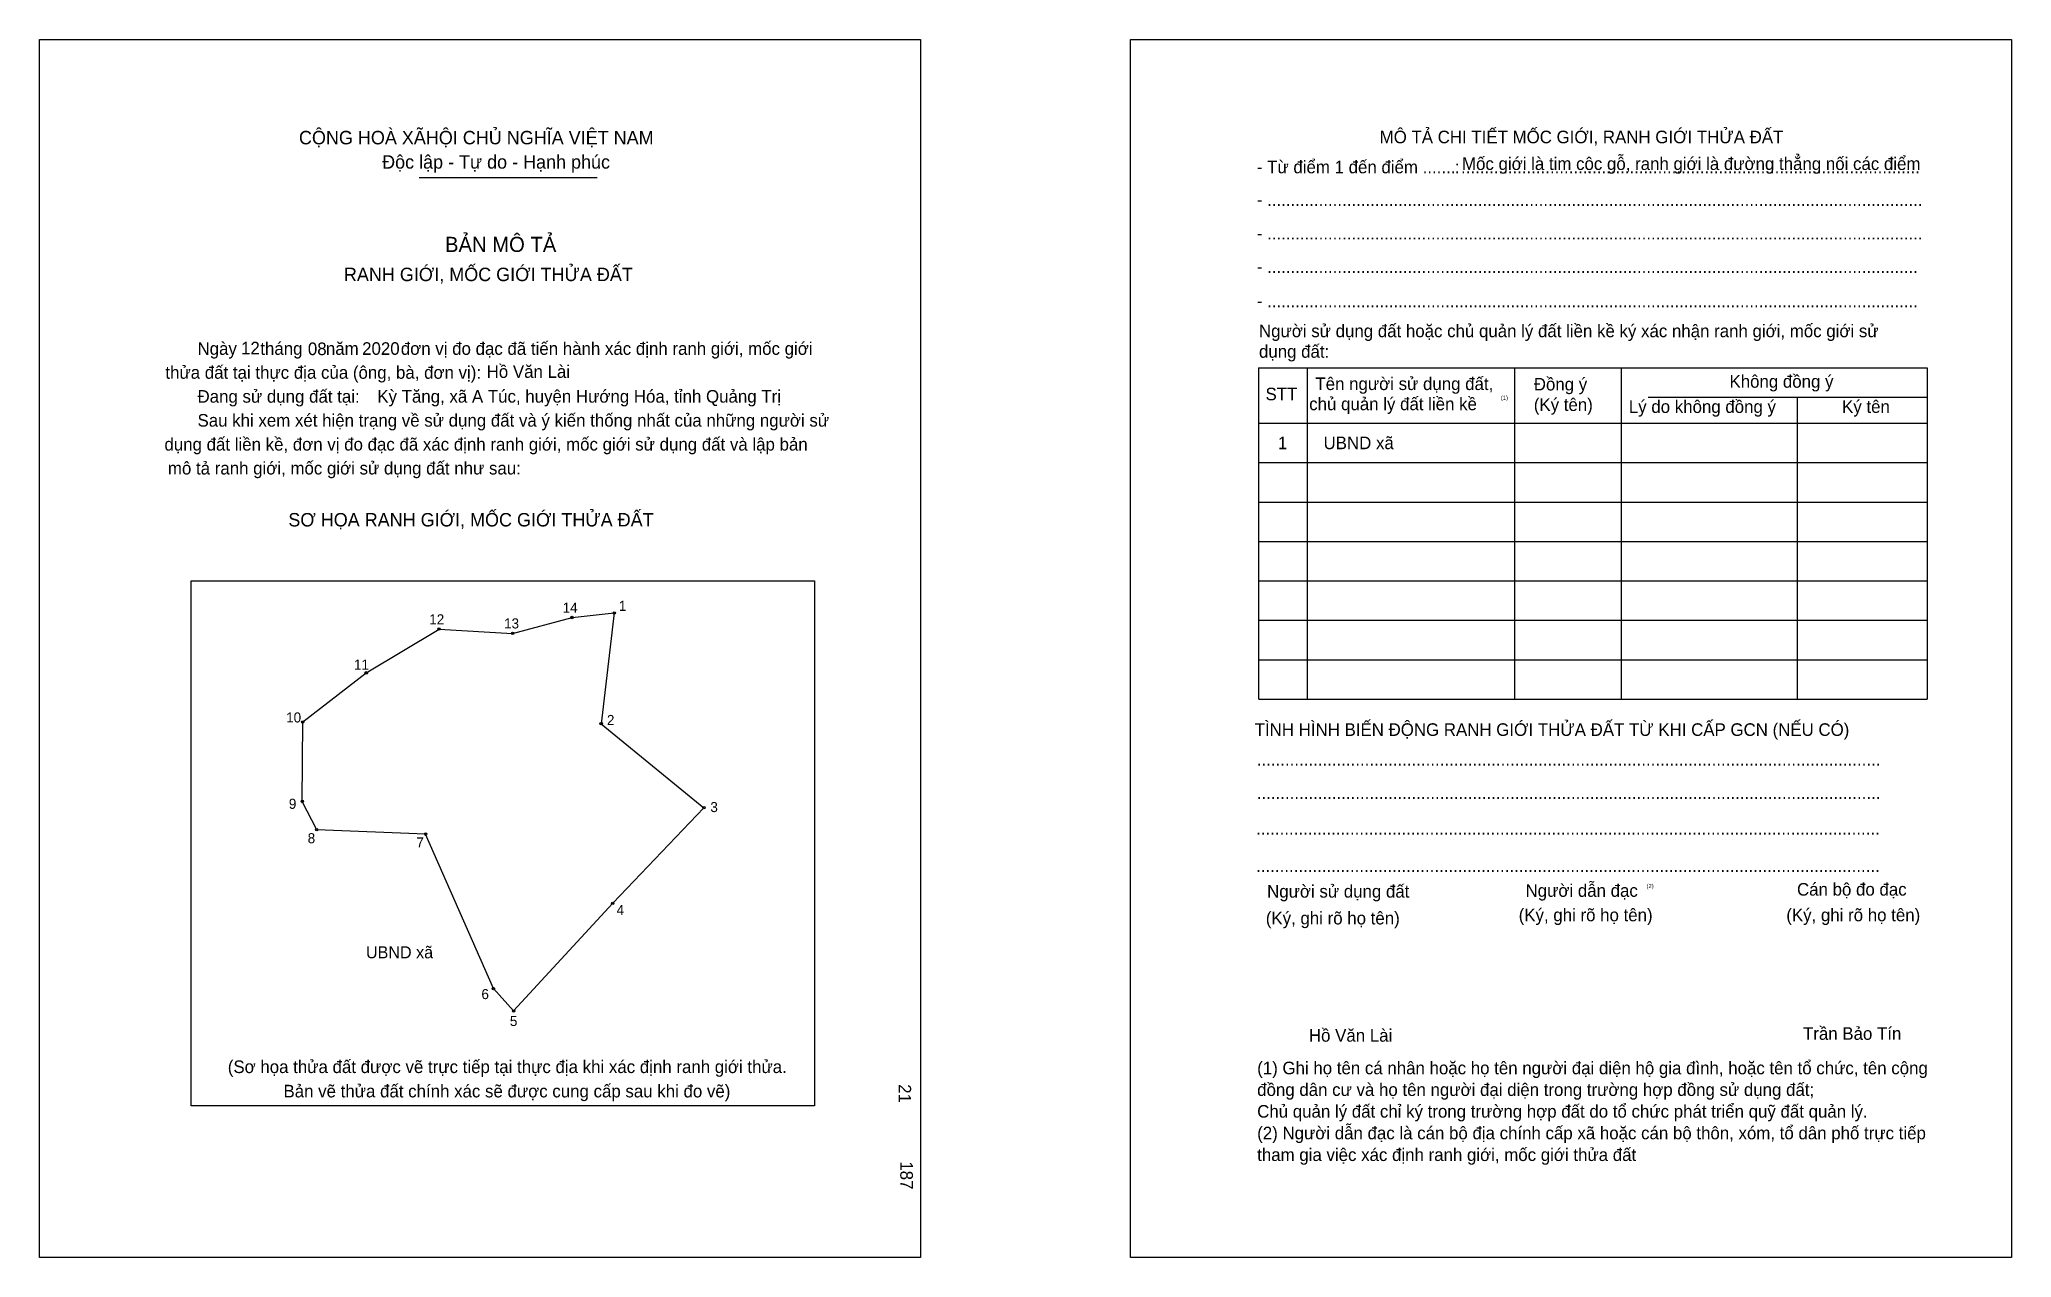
# Model space of a CAD drawing. Extents: x 547690 to 548420, y 1824683 to 1825134.
import ezdxf

# ---------------------------------------------------------------- set-up
doc = ezdxf.new("R2010")
doc.units = 0
for name, color, linetype in [('bmtKhungInTrang1', 7, 'Continuous'), ('bmtKhungInTrang2', 7, 'Continuous'), ('bmtNoiDung', 7, 'Continuous'), ('bmtTemplate', 7, 'Continuous'), ('CanhThua', 7, 'Continuous'), ('MocDinhThua', 7, 'Continuous'), ('SoHieuDinhThua', 7, 'Continuous'), ('TenChuLanCan', 7, 'Continuous')]:
    doc.layers.add(name, color=color, linetype=linetype)

msp = doc.modelspace()

# ---------------------------------------------------------------- linework, layer by layer
at = {"layer": 'bmtKhungInTrang1'}
msp.add_lwpolyline([(547689.92, 1825133.51), (548015.88, 1825133.51), (548015.88, 1824682.68), (547689.92, 1824682.68)], close=True, dxfattribs=at)
at = {"layer": 'bmtKhungInTrang2'}
msp.add_lwpolyline([(548093.6, 1825133.51), (548419.56, 1825133.51), (548419.56, 1824682.68), (548093.6, 1824682.68)], close=True, dxfattribs=at)
at = {"layer": 'bmtTemplate'}
for p, q in [((547830.39, 1825082.42), (547896.3, 1825082.42)), ((548158.99, 1825011.92), (548158.99, 1824889.35)), ((548235.67, 1825011.92), (548235.67, 1824889.35)), ((548275.12, 1825012.06), (548275.12, 1824889.35)), ((548388.35, 1825011.92), (548388.35, 1824889.35)), ((548285.12, 1825001.12), (548388.35, 1825001.12)), ((548141.12, 1824991.49), (548388.35, 1824991.49)), ((548141.12, 1824976.9), (548388.35, 1824976.9)), ((548141.12, 1824962.31), (548388.35, 1824962.31)), ((548141.12, 1824947.72), (548388.35, 1824947.72)), ((548141.12, 1824933.13), (548388.35, 1824933.13)), ((548141.12, 1824918.54), (548388.35, 1824918.54)), ((548141.12, 1824903.94), (548388.35, 1824903.94)), ((548141.12, 1824889.35), (548388.35, 1824889.35))]:
    msp.add_line(p, q, dxfattribs=at)
for points in [[(548140.96, 1825011.92), (548388.35, 1825011.92)], [(548140.96, 1825011.92), (548140.96, 1824889.35)], [(548340.23, 1825000.97), (548340.23, 1824889.35)]]:
    msp.add_lwpolyline(points, dxfattribs=at)
msp.add_lwpolyline([(547746, 1824738.83), (547746, 1824933.11), (547976.64, 1824933.11), (547976.64, 1824738.83)], close=True, dxfattribs=at)
at = {"layer": 'CanhThua'}
for p, q in [((547810.81, 1824899.08), (547837.78, 1824915.29)), ((547837.78, 1824915.29), (547864.99, 1824913.68)), ((547864.99, 1824913.68), (547886.96, 1824919.57)), ((547886.96, 1824919.57), (547902.6, 1824921.28)), ((547902.6, 1824921.28), (547897.75, 1824880.25)), ((547787.31, 1824880.94), (547810.81, 1824899.08)), ((547787.16, 1824851.48), (547787.31, 1824880.94)), ((547897.75, 1824880.25), (547935.77, 1824849.18)), ((547792.5, 1824841.02), (547787.16, 1824851.48)), ((547935.77, 1824849.18), (547902.04, 1824813.83)), ((547832.8, 1824839.39), (547792.5, 1824841.02)), ((547857.9, 1824782.21), (547832.8, 1824839.39)), ((547902.04, 1824813.83), (547865.34, 1824773.95)), ((547865.34, 1824773.95), (547857.9, 1824782.21))]:
    msp.add_line(p, q, dxfattribs=at)
at = {"layer": 'MocDinhThua'}
for centre in [(547902.6, 1824921.28), (547837.78, 1824915.29), (547886.96, 1824919.57), (547864.99, 1824913.68), (547810.81, 1824899.08), (547787.31, 1824880.94), (547897.75, 1824880.25), (547787.16, 1824851.48), (547935.77, 1824849.18), (547792.5, 1824841.02), (547832.8, 1824839.39), (547902.04, 1824813.83), (547857.9, 1824782.21), (547865.34, 1824773.95)]:
    msp.add_circle(centre, 0.446, dxfattribs=at)

# ---------------------------------------------------------------- texts
at = {"layer": 'bmtNoiDung'}
for s, height, p in [('12', 4.664, (547764.51, 1825016.94)), ('08', 4.664, (547789.24, 1825016.68)), ('2020', 4.664, (547809.31, 1825016.78)), ('Hồ Văn Lài', 4.664, (547855.38, 1825008.26)), ('Kỳ Tăng, xã A Túc, huyện Hướng Hóa, tỉnh Quảng Trị', 4.6638, (547814.92, 1824999.09)), ('1', 4.66, (548148.13, 1824981.86)), ('UBND xã ', 4.664, (548165.01, 1824981.86)), ('Hồ Văn Lài', 4.664, (548159.59, 1824762.58))]:
    msp.add_text(s, height=height, dxfattribs=at).set_placement(p)
for s, p in [('21', (548007.76, 1824746.85)), ('187', (548008.42, 1824718.31))]:
    msp.add_text(s, height=4.664, rotation=270, dxfattribs=at).set_placement(p)
at = {"layer": 'bmtTemplate'}
for s, height, p in [('CỘNG HOÀ XÃHỘI CHỦ NGHĨA VIỆT NAM', 4.9747, (547785.94, 1825094.69)), ('MÔ TẢ CHI TIẾT MỐC GIỚI, RANH GIỚI THỬA ĐẤT', 4.662, (548185.77, 1825095.08)), ('Độc lập - Tự do - Hạnh phúc', 4.9747, (547816.7, 1825085.69)), ('- Từ điểm 1 đến điểm .......', 4.662, (548140.33, 1825083.97)), ('Mốc giới là tim cộc gỗ, ranh giới là đường thẳng nối các điểm', 4.662, (548216.25, 1825085.2)), (':', 4.66, (548213.57, 1825083.97)), ('..................................................................................................', 4.662, (548215.87, 1825083.97)), ('- ............................................................................................................................................', 4.66201, (548140.33, 1825071.89)), ('BẢN MÔ TẢ', 5.597, (547839.98, 1825054.86)), ('- ............................................................................................................................................', 4.66201, (548140.33, 1825059.48)), ('RANH GIỚI, MỐC GIỚI THỬA ĐẤT', 4.9747, (547802.57, 1825044.06)), ('- ...........................................................................................................................................', 4.66201, (548140.33, 1825047.08)), ('- ...........................................................................................................................................', 4.66201, (548140.33, 1825034.39)), ('Người sử dụng đất hoặc chủ quản lý đất liền kề ký xác nhận ranh giới, mốc giới sử', 4.662, (548141.12, 1825023.3)), ('Ngày     tháng     năm         đơn vị đo đạc đã tiến hành xác định ranh giới, mốc giới ', 4.6638, (547748.41, 1825016.78)), ('dụng đất:', 4.662, (548141.12, 1825015.71)), ('thửa đất tại thực địa của (ông, bà, đơn vị):', 4.6638, (547736.52, 1825007.93)), ('Không đồng ý', 4.662, (548315.2, 1825004.62)), ('Đang sử dụng đất tại:', 4.6638, (547748.41, 1824999.07)), ('STT', 4.662, (548143.55, 1824999.95)), ('Tên người sử dụng đất,', 4.662, (548162, 1825003.75)), ('Đồng ý', 4.662, (548242.8, 1825003.6)), ('Sau khi xem xét hiện trạng về sử dụng đất và ý kiến thống nhất của những người sử ', 4.6638, (547748.41, 1824990.21)), ('chủ quản lý đất liền kề', 4.662, (548159.71, 1824996.29)), ('(1)', 1.555, (548230.62, 1825000.12)), ('(Ký tên)', 4.662, (548242.8, 1824996.01)), ('Lý do không đồng ý', 4.662, (548277.97, 1824995.28)), ('Ký tên', 4.662, (548356.86, 1824995.28)), ('dụng đất liền kề, đơn vị đo đạc đã xác định ranh giới, mốc giới sử dụng đất và lập bản', 4.6638, (547736.17, 1824981.35)), ('mô tả ranh giới, mốc giới sử dụng đất như sau:', 4.6638, (547737.45, 1824972.5)), ('SƠ HỌA RANH GIỚI, MỐC GIỚI THỬA ĐẤT', 4.9747, (547782.01, 1824953.26)), ('TÌNH HÌNH BIẾN ĐỘNG RANH GIỚI THỬA ĐẤT TỪ KHI CẤP GCN (NẾU CÓ)', 4.662, (548139.54, 1824875.75)), ('.....................................................................................................................................', 4.669, (548140.33, 1824864.78)), ('.....................................................................................................................................', 4.669, (548140.33, 1824852.37)), ('.....................................................................................................................................', 4.669, (548140.09, 1824839.24)), ('.....................................................................................................................................', 4.669, (548140.09, 1824825.38)), ('Người sử dụng đất', 4.662, (548144.13, 1824815.9)), ('Người dẫn đạc', 4.662, (548239.75, 1824816.19)), ('(2)', 1.555, (548284.52, 1824819.41)), ('Cán bộ đo đạc', 4.662, (548340.18, 1824816.63)), ('(Ký, ghi rõ họ tên)', 4.662, (548143.65, 1824805.98)), ('(Ký, ghi rõ họ tên)', 4.662, (548237.21, 1824807.15)), ('(Ký, ghi rõ họ tên)', 4.662, (548336.22, 1824807.15)), ('Trần Bảo Tín', 4.662, (548342.4, 1824763.27)), ('(Sơ họa thửa đất được vẽ trực tiếp tại thực địa khi xác định ranh giới thửa.', 4.6638, (547759.6, 1824750.97)), ('(1) Ghi họ tên cá nhân hoặc họ tên người đại diện hộ gia đình, hoặc tên tổ chức, tên cộng', 4.662, (548140.46, 1824750.52)), ('Bản vẽ thửa đất chính xác sẽ được cung cấp sau khi đo vẽ)', 4.6638, (547780.22, 1824741.96)), ('đồng dân cư và họ tên người đại diện trong trường hợp đồng sử dụng đất;', 4.662, (548140.46, 1824742.5)), ('Chủ quản lý đất chỉ ký trong trường hợp đất do tổ chức phát triển quỹ đất quản lý.', 4.662, (548140.46, 1824734.47)), ('(2) Người dẫn đạc là cán bộ địa chính cấp xã hoặc cán bộ thôn, xóm, tổ dân phố trực tiếp', 4.662, (548140.46, 1824726.45)), ('tham gia việc xác định ranh giới, mốc giới thửa đất', 4.662, (548140.46, 1824718.42))]:
    msp.add_text(s, height=height, dxfattribs=at).set_placement(p)
at = {"layer": 'SoHieuDinhThua'}
for s, height, p in [('14', 3.715, (547883.51, 1824921.37)), ('1', 3.72, (547904.28, 1824922.03)), ('12', 3.715, (547834.14, 1824917.04)), ('13', 3.715, (547861.85, 1824915.52)), ('11', 3.715, (547806.3, 1824900.29)), ('10', 3.715, (547781.21, 1824880.73)), ('2', 3.72, (547899.89, 1824879.78)), ('9', 3.72, (547782.21, 1824848.77)), ('3', 3.72, (547938.15, 1824847.55)), ('8', 3.72, (547789.17, 1824836.03)), ('7', 3.72, (547829.38, 1824834.46)), ('4', 3.72, (547903.43, 1824809.44)), ('6', 3.72, (547853.45, 1824778.33)), ('5', 3.72, (547863.98, 1824768.38))]:
    msp.add_text(s, height=height, dxfattribs=at).set_placement(p)
at = {"layer": 'TenChuLanCan'}
msp.add_text('UBND xã', height=4.458, dxfattribs=at).set_placement((547810.73, 1824793.44))

doc.saveas('drawing.dxf')
